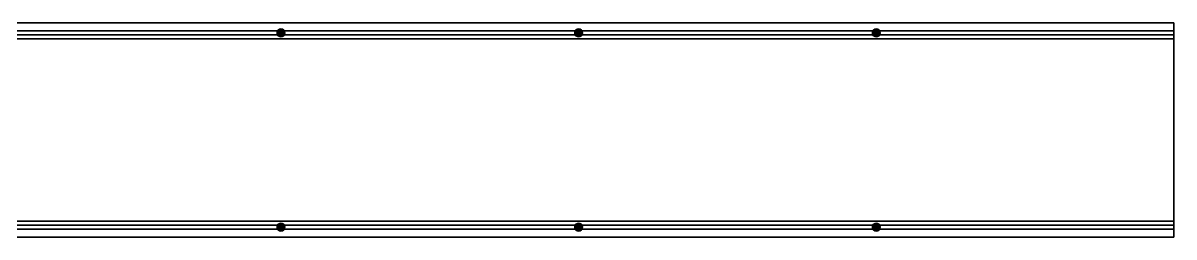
# Model space of a CAD drawing. Header units: millimetres. Extents: x -15000 to 15000, y -45082 to 2000.
# Drawn here: x 1200 to 7000, y -27974 to -26894 of the extents above; entities that cross this region are included whole.
import ezdxf

# ---------------------------------------------------------------- set-up
doc = ezdxf.new("R2010")
doc.units = ezdxf.units.MM
doc.layers.add('KORKULUK_KAPI', color=4, linetype='CONTINUOUS')
doc.layers.add('ZEMIN_PLATFORM', color=8, linetype='CONTINUOUS')

msp = doc.modelspace()

# ---------------------------------------------------------------- linework, layer by layer
at = {"layer": 'KORKULUK_KAPI'}
for p, q in [((7000, -26934, 9580), (-13000, -26934, 9580)), ((7000, -26934, 9600), (-13000, -26934, 9600)), ((-13000, -26954, 9580), (7000, -26954, 9580)), ((-13000, -26954, 9600), (7000, -26954, 9600)), ((2481.5, -26936.3, 8600), (2480, -26944, 8600)), ((2481.5, -26936.3, 9600), (2480, -26944, 9600)), ((2480, -26944, 8600), (2481.5, -26951.7, 8600)), ((2480, -26944, 9600), (2481.5, -26951.7, 9600)), ((2480, -26944, 8600), (2480, -26944, 9600)), ((2485.9, -26929.9, 8600), (2481.5, -26936.3, 8600)), ((2485.9, -26929.9, 9600), (2481.5, -26936.3, 9600)), ((2481.5, -26951.7, 8600), (2485.9, -26958.1, 8600)), ((2481.5, -26951.7, 9600), (2485.9, -26958.1, 9600)), ((2492.3, -26925.5, 8600), (2485.9, -26929.9, 8600)), ((2492.3, -26925.5, 9600), (2485.9, -26929.9, 9600)), ((2485.9, -26958.1, 8600), (2492.3, -26962.5, 8600)), ((2485.9, -26958.1, 9600), (2492.3, -26962.5, 9600)), ((2500, -26924, 8600), (2492.3, -26925.5, 8600)), ((2500, -26924, 9600), (2492.3, -26925.5, 9600)), ((2492.3, -26962.5, 8600), (2500, -26964, 8600)), ((2492.3, -26962.5, 9600), (2500, -26964, 9600)), ((2507.7, -26925.5, 8600), (2500, -26924, 8600)), ((2507.7, -26925.5, 9600), (2500, -26924, 9600)), ((2500, -26924, 8600), (2500, -26924, 9600)), ((2500, -26964, 8600), (2507.7, -26962.5, 8600)), ((2500, -26964, 9600), (2507.7, -26962.5, 9600)), ((2500, -26964, 8600), (2500, -26964, 9600)), ((2514.1, -26929.9, 8600), (2507.7, -26925.5, 8600)), ((2514.1, -26929.9, 9600), (2507.7, -26925.5, 9600)), ((2507.7, -26962.5, 8600), (2514.1, -26958.1, 8600)), ((2507.7, -26962.5, 9600), (2514.1, -26958.1, 9600)), ((2518.5, -26936.3, 8600), (2514.1, -26929.9, 8600)), ((2518.5, -26936.3, 9600), (2514.1, -26929.9, 9600)), ((2514.1, -26958.1, 8600), (2518.5, -26951.7, 8600)), ((2514.1, -26958.1, 9600), (2518.5, -26951.7, 9600)), ((2520, -26944, 8600), (2518.5, -26936.3, 8600)), ((2520, -26944, 9600), (2518.5, -26936.3, 9600)), ((2518.5, -26951.7, 8600), (2520, -26944, 8600)), ((2518.5, -26951.7, 9600), (2520, -26944, 9600)), ((2520, -26944, 8600), (2520, -26944, 9600)), ((3981.5, -26936.3, 8600), (3980, -26944, 8600)), ((3981.5, -26936.3, 9600), (3980, -26944, 9600)), ((3980, -26944, 8600), (3981.5, -26951.7, 8600)), ((3980, -26944, 9600), (3981.5, -26951.7, 9600)), ((3980, -26944, 8600), (3980, -26944, 9600)), ((3985.9, -26929.9, 8600), (3981.5, -26936.3, 8600)), ((3985.9, -26929.9, 9600), (3981.5, -26936.3, 9600)), ((3981.5, -26951.7, 8600), (3985.9, -26958.1, 8600)), ((3981.5, -26951.7, 9600), (3985.9, -26958.1, 9600)), ((3992.3, -26925.5, 8600), (3985.9, -26929.9, 8600)), ((3992.3, -26925.5, 9600), (3985.9, -26929.9, 9600)), ((3985.9, -26958.1, 8600), (3992.3, -26962.5, 8600)), ((3985.9, -26958.1, 9600), (3992.3, -26962.5, 9600)), ((4000, -26924, 8600), (3992.3, -26925.5, 8600)), ((4000, -26924, 9600), (3992.3, -26925.5, 9600)), ((3992.3, -26962.5, 8600), (4000, -26964, 8600)), ((3992.3, -26962.5, 9600), (4000, -26964, 9600)), ((4007.7, -26925.5, 8600), (4000, -26924, 8600)), ((4007.7, -26925.5, 9600), (4000, -26924, 9600)), ((4000, -26924, 8600), (4000, -26924, 9600)), ((4000, -26964, 8600), (4007.7, -26962.5, 8600)), ((4000, -26964, 9600), (4007.7, -26962.5, 9600)), ((4000, -26964, 8600), (4000, -26964, 9600)), ((4014.1, -26929.9, 8600), (4007.7, -26925.5, 8600)), ((4014.1, -26929.9, 9600), (4007.7, -26925.5, 9600)), ((4007.7, -26962.5, 8600), (4014.1, -26958.1, 8600)), ((4007.7, -26962.5, 9600), (4014.1, -26958.1, 9600)), ((4018.5, -26936.3, 8600), (4014.1, -26929.9, 8600)), ((4018.5, -26936.3, 9600), (4014.1, -26929.9, 9600)), ((4014.1, -26958.1, 8600), (4018.5, -26951.7, 8600)), ((4014.1, -26958.1, 9600), (4018.5, -26951.7, 9600)), ((4020, -26944, 8600), (4018.5, -26936.3, 8600)), ((4020, -26944, 9600), (4018.5, -26936.3, 9600)), ((4018.5, -26951.7, 8600), (4020, -26944, 8600)), ((4018.5, -26951.7, 9600), (4020, -26944, 9600)), ((4020, -26944, 8600), (4020, -26944, 9600)), ((5481.5, -26936.3, 8600), (5480, -26944, 8600)), ((5481.5, -26936.3, 9600), (5480, -26944, 9600)), ((5480, -26944, 8600), (5481.5, -26951.7, 8600)), ((5480, -26944, 9600), (5481.5, -26951.7, 9600)), ((5480, -26944, 8600), (5480, -26944, 9600)), ((5485.9, -26929.9, 8600), (5481.5, -26936.3, 8600)), ((5485.9, -26929.9, 9600), (5481.5, -26936.3, 9600)), ((5481.5, -26951.7, 8600), (5485.9, -26958.1, 8600)), ((5481.5, -26951.7, 9600), (5485.9, -26958.1, 9600)), ((5492.3, -26925.5, 8600), (5485.9, -26929.9, 8600)), ((5492.3, -26925.5, 9600), (5485.9, -26929.9, 9600)), ((5485.9, -26958.1, 8600), (5492.3, -26962.5, 8600)), ((5485.9, -26958.1, 9600), (5492.3, -26962.5, 9600)), ((5500, -26924, 8600), (5492.3, -26925.5, 8600)), ((5500, -26924, 9600), (5492.3, -26925.5, 9600)), ((5492.3, -26962.5, 8600), (5500, -26964, 8600)), ((5492.3, -26962.5, 9600), (5500, -26964, 9600)), ((5507.7, -26925.5, 8600), (5500, -26924, 8600)), ((5507.7, -26925.5, 9600), (5500, -26924, 9600)), ((5500, -26924, 8600), (5500, -26924, 9600)), ((5500, -26964, 8600), (5507.7, -26962.5, 8600)), ((5500, -26964, 9600), (5507.7, -26962.5, 9600)), ((5500, -26964, 8600), (5500, -26964, 9600)), ((5514.1, -26929.9, 8600), (5507.7, -26925.5, 8600)), ((5514.1, -26929.9, 9600), (5507.7, -26925.5, 9600)), ((5507.7, -26962.5, 8600), (5514.1, -26958.1, 8600)), ((5507.7, -26962.5, 9600), (5514.1, -26958.1, 9600)), ((5518.5, -26936.3, 8600), (5514.1, -26929.9, 8600)), ((5518.5, -26936.3, 9600), (5514.1, -26929.9, 9600)), ((5514.1, -26958.1, 8600), (5518.5, -26951.7, 8600)), ((5514.1, -26958.1, 9600), (5518.5, -26951.7, 9600)), ((5520, -26944, 8600), (5518.5, -26936.3, 8600)), ((5520, -26944, 9600), (5518.5, -26936.3, 9600)), ((5518.5, -26951.7, 8600), (5520, -26944, 8600)), ((5518.5, -26951.7, 9600), (5520, -26944, 9600)), ((5520, -26944, 8600), (5520, -26944, 9600)), ((7000, -26954, 9580), (7000, -26934, 9580)), ((7000, -26954, 9600), (7000, -26934, 9600)), ((7000, -26934, 9580), (7000, -26934, 9600)), ((7000, -26954, 9580), (7000, -26954, 9600)), ((7000, -27914, 9580), (-13000, -27914, 9580)), ((7000, -27914, 9600), (-13000, -27914, 9600)), ((-13000, -27934, 9580), (7000, -27934, 9580)), ((-13000, -27934, 9600), (7000, -27934, 9600)), ((2481.5, -27916.3, 8600), (2480, -27924, 8600)), ((2481.5, -27916.3, 9600), (2480, -27924, 9600)), ((2480, -27924, 8600), (2481.5, -27931.7, 8600)), ((2480, -27924, 9600), (2481.5, -27931.7, 9600)), ((2480, -27924, 8600), (2480, -27924, 9600)), ((2485.9, -27909.9, 8600), (2481.5, -27916.3, 8600)), ((2485.9, -27909.9, 9600), (2481.5, -27916.3, 9600)), ((2481.5, -27931.7, 8600), (2485.9, -27938.1, 8600)), ((2481.5, -27931.7, 9600), (2485.9, -27938.1, 9600)), ((2492.3, -27905.5, 8600), (2485.9, -27909.9, 8600)), ((2492.3, -27905.5, 9600), (2485.9, -27909.9, 9600)), ((2485.9, -27938.1, 8600), (2492.3, -27942.5, 8600)), ((2485.9, -27938.1, 9600), (2492.3, -27942.5, 9600)), ((2500, -27904, 8600), (2492.3, -27905.5, 8600)), ((2500, -27904, 9600), (2492.3, -27905.5, 9600)), ((2492.3, -27942.5, 8600), (2500, -27944, 8600)), ((2492.3, -27942.5, 9600), (2500, -27944, 9600)), ((2507.7, -27905.5, 8600), (2500, -27904, 8600)), ((2507.7, -27905.5, 9600), (2500, -27904, 9600)), ((2500, -27904, 8600), (2500, -27904, 9600)), ((2500, -27944, 8600), (2507.7, -27942.5, 8600)), ((2500, -27944, 9600), (2507.7, -27942.5, 9600)), ((2500, -27944, 8600), (2500, -27944, 9600)), ((2514.1, -27909.9, 8600), (2507.7, -27905.5, 8600)), ((2514.1, -27909.9, 9600), (2507.7, -27905.5, 9600)), ((2507.7, -27942.5, 8600), (2514.1, -27938.1, 8600)), ((2507.7, -27942.5, 9600), (2514.1, -27938.1, 9600)), ((2518.5, -27916.3, 8600), (2514.1, -27909.9, 8600)), ((2518.5, -27916.3, 9600), (2514.1, -27909.9, 9600)), ((2514.1, -27938.1, 8600), (2518.5, -27931.7, 8600)), ((2514.1, -27938.1, 9600), (2518.5, -27931.7, 9600)), ((2520, -27924, 8600), (2518.5, -27916.3, 8600)), ((2520, -27924, 9600), (2518.5, -27916.3, 9600)), ((2518.5, -27931.7, 8600), (2520, -27924, 8600)), ((2518.5, -27931.7, 9600), (2520, -27924, 9600)), ((2520, -27924, 8600), (2520, -27924, 9600)), ((3981.5, -27916.3, 8600), (3980, -27924, 8600)), ((3981.5, -27916.3, 9600), (3980, -27924, 9600)), ((3980, -27924, 8600), (3981.5, -27931.7, 8600)), ((3980, -27924, 9600), (3981.5, -27931.7, 9600)), ((3980, -27924, 8600), (3980, -27924, 9600)), ((3985.9, -27909.9, 8600), (3981.5, -27916.3, 8600)), ((3985.9, -27909.9, 9600), (3981.5, -27916.3, 9600)), ((3981.5, -27931.7, 8600), (3985.9, -27938.1, 8600)), ((3981.5, -27931.7, 9600), (3985.9, -27938.1, 9600)), ((3992.3, -27905.5, 8600), (3985.9, -27909.9, 8600)), ((3992.3, -27905.5, 9600), (3985.9, -27909.9, 9600)), ((3985.9, -27938.1, 8600), (3992.3, -27942.5, 8600)), ((3985.9, -27938.1, 9600), (3992.3, -27942.5, 9600)), ((4000, -27904, 8600), (3992.3, -27905.5, 8600)), ((4000, -27904, 9600), (3992.3, -27905.5, 9600)), ((3992.3, -27942.5, 8600), (4000, -27944, 8600)), ((3992.3, -27942.5, 9600), (4000, -27944, 9600)), ((4007.7, -27905.5, 8600), (4000, -27904, 8600)), ((4007.7, -27905.5, 9600), (4000, -27904, 9600)), ((4000, -27904, 8600), (4000, -27904, 9600)), ((4000, -27944, 8600), (4007.7, -27942.5, 8600)), ((4000, -27944, 9600), (4007.7, -27942.5, 9600)), ((4000, -27944, 8600), (4000, -27944, 9600)), ((4014.1, -27909.9, 8600), (4007.7, -27905.5, 8600)), ((4014.1, -27909.9, 9600), (4007.7, -27905.5, 9600)), ((4007.7, -27942.5, 8600), (4014.1, -27938.1, 8600)), ((4007.7, -27942.5, 9600), (4014.1, -27938.1, 9600)), ((4018.5, -27916.3, 8600), (4014.1, -27909.9, 8600)), ((4018.5, -27916.3, 9600), (4014.1, -27909.9, 9600)), ((4014.1, -27938.1, 8600), (4018.5, -27931.7, 8600)), ((4014.1, -27938.1, 9600), (4018.5, -27931.7, 9600)), ((4020, -27924, 8600), (4018.5, -27916.3, 8600)), ((4020, -27924, 9600), (4018.5, -27916.3, 9600)), ((4018.5, -27931.7, 8600), (4020, -27924, 8600)), ((4018.5, -27931.7, 9600), (4020, -27924, 9600)), ((4020, -27924, 8600), (4020, -27924, 9600)), ((5481.5, -27916.3, 8600), (5480, -27924, 8600)), ((5481.5, -27916.3, 9600), (5480, -27924, 9600)), ((5480, -27924, 8600), (5481.5, -27931.7, 8600)), ((5480, -27924, 9600), (5481.5, -27931.7, 9600)), ((5480, -27924, 8600), (5480, -27924, 9600)), ((5485.9, -27909.9, 8600), (5481.5, -27916.3, 8600)), ((5485.9, -27909.9, 9600), (5481.5, -27916.3, 9600)), ((5481.5, -27931.7, 8600), (5485.9, -27938.1, 8600)), ((5481.5, -27931.7, 9600), (5485.9, -27938.1, 9600)), ((5492.3, -27905.5, 8600), (5485.9, -27909.9, 8600)), ((5492.3, -27905.5, 9600), (5485.9, -27909.9, 9600)), ((5485.9, -27938.1, 8600), (5492.3, -27942.5, 8600)), ((5485.9, -27938.1, 9600), (5492.3, -27942.5, 9600)), ((5500, -27904, 8600), (5492.3, -27905.5, 8600)), ((5500, -27904, 9600), (5492.3, -27905.5, 9600)), ((5492.3, -27942.5, 8600), (5500, -27944, 8600)), ((5492.3, -27942.5, 9600), (5500, -27944, 9600)), ((5507.7, -27905.5, 8600), (5500, -27904, 8600)), ((5507.7, -27905.5, 9600), (5500, -27904, 9600)), ((5500, -27904, 8600), (5500, -27904, 9600)), ((5500, -27944, 8600), (5507.7, -27942.5, 8600)), ((5500, -27944, 9600), (5507.7, -27942.5, 9600)), ((5500, -27944, 8600), (5500, -27944, 9600)), ((5514.1, -27909.9, 8600), (5507.7, -27905.5, 8600)), ((5514.1, -27909.9, 9600), (5507.7, -27905.5, 9600)), ((5507.7, -27942.5, 8600), (5514.1, -27938.1, 8600)), ((5507.7, -27942.5, 9600), (5514.1, -27938.1, 9600)), ((5518.5, -27916.3, 8600), (5514.1, -27909.9, 8600)), ((5518.5, -27916.3, 9600), (5514.1, -27909.9, 9600)), ((5514.1, -27938.1, 8600), (5518.5, -27931.7, 8600)), ((5514.1, -27938.1, 9600), (5518.5, -27931.7, 9600)), ((5520, -27924, 8600), (5518.5, -27916.3, 8600)), ((5520, -27924, 9600), (5518.5, -27916.3, 9600)), ((5518.5, -27931.7, 8600), (5520, -27924, 8600)), ((5518.5, -27931.7, 9600), (5520, -27924, 9600)), ((5520, -27924, 8600), (5520, -27924, 9600)), ((7000, -27934, 9580), (7000, -27914, 9580)), ((7000, -27934, 9600), (7000, -27914, 9600)), ((7000, -27914, 9580), (7000, -27914, 9600)), ((7000, -27934, 9580), (7000, -27934, 9600))]:
    msp.add_line(p, q, dxfattribs=at)
for points in [[(-13000, -26954, 9580), (7000, -26954, 9580), (7000, -26934, 9580), (-13000, -26934, 9580)], [(-13000, -26954, 9600), (7000, -26954, 9600), (7000, -26934, 9600), (-13000, -26934, 9600)], [(-13000, -26934, 9580), (7000, -26934, 9580), (7000, -26934, 9600), (-13000, -26934, 9600)], [(-13000, -26954, 9580), (7000, -26954, 9580), (7000, -26954, 9600), (-13000, -26954, 9600)], [(2481.5, -26936.3, 8600), (2480, -26944, 8600), (2480, -26944, 9600), (2481.5, -26936.3, 9600)], [(2520, -26944, 8600), (2481.5, -26936.3, 8600), (2480, -26944, 8600)], [(2520, -26944, 9600), (2481.5, -26936.3, 9600), (2480, -26944, 9600)], [(2480, -26944, 8600), (2481.5, -26951.7, 8600), (2481.5, -26951.7, 9600), (2480, -26944, 9600)], [(2520, -26944, 8600), (2480, -26944, 8600), (2481.5, -26951.7, 8600)], [(2520, -26944, 9600), (2480, -26944, 9600), (2481.5, -26951.7, 9600)], [(2485.9, -26929.9, 8600), (2481.5, -26936.3, 8600), (2481.5, -26936.3, 9600), (2485.9, -26929.9, 9600)], [(2520, -26944, 8600), (2485.9, -26929.9, 8600), (2481.5, -26936.3, 8600)], [(2520, -26944, 9600), (2485.9, -26929.9, 9600), (2481.5, -26936.3, 9600)], [(2520, -26944, 8600), (2481.5, -26951.7, 8600), (2485.9, -26958.1, 8600)], [(2520, -26944, 9600), (2481.5, -26951.7, 9600), (2485.9, -26958.1, 9600)], [(2481.5, -26951.7, 8600), (2485.9, -26958.1, 8600), (2485.9, -26958.1, 9600), (2481.5, -26951.7, 9600)], [(2492.3, -26925.5, 8600), (2485.9, -26929.9, 8600), (2485.9, -26929.9, 9600), (2492.3, -26925.5, 9600)], [(2520, -26944, 8600), (2492.3, -26925.5, 8600), (2485.9, -26929.9, 8600)], [(2520, -26944, 9600), (2492.3, -26925.5, 9600), (2485.9, -26929.9, 9600)], [(2520, -26944, 8600), (2485.9, -26958.1, 8600), (2492.3, -26962.5, 8600)], [(2520, -26944, 9600), (2485.9, -26958.1, 9600), (2492.3, -26962.5, 9600)], [(2485.9, -26958.1, 8600), (2492.3, -26962.5, 8600), (2492.3, -26962.5, 9600), (2485.9, -26958.1, 9600)], [(2500, -26924, 8600), (2492.3, -26925.5, 8600), (2492.3, -26925.5, 9600), (2500, -26924, 9600)], [(2520, -26944, 8600), (2500, -26924, 8600), (2492.3, -26925.5, 8600)], [(2520, -26944, 9600), (2500, -26924, 9600), (2492.3, -26925.5, 9600)], [(2520, -26944, 8600), (2492.3, -26962.5, 8600), (2500, -26964, 8600)], [(2520, -26944, 9600), (2492.3, -26962.5, 9600), (2500, -26964, 9600)], [(2492.3, -26962.5, 8600), (2500, -26964, 8600), (2500, -26964, 9600), (2492.3, -26962.5, 9600)], [(2507.7, -26925.5, 8600), (2500, -26924, 8600), (2500, -26924, 9600), (2507.7, -26925.5, 9600)], [(2520, -26944, 8600), (2507.7, -26925.5, 8600), (2500, -26924, 8600)], [(2520, -26944, 9600), (2507.7, -26925.5, 9600), (2500, -26924, 9600)], [(2520, -26944, 8600), (2500, -26964, 8600), (2507.7, -26962.5, 8600)], [(2520, -26944, 9600), (2500, -26964, 9600), (2507.7, -26962.5, 9600)], [(2500, -26964, 8600), (2507.7, -26962.5, 8600), (2507.7, -26962.5, 9600), (2500, -26964, 9600)], [(2514.1, -26929.9, 8600), (2507.7, -26925.5, 8600), (2507.7, -26925.5, 9600), (2514.1, -26929.9, 9600)], [(2520, -26944, 8600), (2514.1, -26929.9, 8600), (2507.7, -26925.5, 8600)], [(2520, -26944, 9600), (2514.1, -26929.9, 9600), (2507.7, -26925.5, 9600)], [(2520, -26944, 8600), (2507.7, -26962.5, 8600), (2514.1, -26958.1, 8600)], [(2520, -26944, 9600), (2507.7, -26962.5, 9600), (2514.1, -26958.1, 9600)], [(2507.7, -26962.5, 8600), (2514.1, -26958.1, 8600), (2514.1, -26958.1, 9600), (2507.7, -26962.5, 9600)], [(2518.5, -26936.3, 8600), (2514.1, -26929.9, 8600), (2514.1, -26929.9, 9600), (2518.5, -26936.3, 9600)], [(2520, -26944, 8600), (2518.5, -26936.3, 8600), (2514.1, -26929.9, 8600)], [(2520, -26944, 9600), (2518.5, -26936.3, 9600), (2514.1, -26929.9, 9600)], [(2520, -26944, 8600), (2514.1, -26958.1, 8600), (2518.5, -26951.7, 8600)], [(2520, -26944, 9600), (2514.1, -26958.1, 9600), (2518.5, -26951.7, 9600)], [(2514.1, -26958.1, 8600), (2518.5, -26951.7, 8600), (2518.5, -26951.7, 9600), (2514.1, -26958.1, 9600)], [(2520, -26944, 8600), (2518.5, -26936.3, 8600), (2518.5, -26936.3, 9600), (2520, -26944, 9600)], [(2518.5, -26951.7, 8600), (2520, -26944, 8600), (2520, -26944, 9600), (2518.5, -26951.7, 9600)], [(3981.5, -26936.3, 8600), (3980, -26944, 8600), (3980, -26944, 9600), (3981.5, -26936.3, 9600)], [(4020, -26944, 8600), (3981.5, -26936.3, 8600), (3980, -26944, 8600)], [(4020, -26944, 9600), (3981.5, -26936.3, 9600), (3980, -26944, 9600)], [(3980, -26944, 8600), (3981.5, -26951.7, 8600), (3981.5, -26951.7, 9600), (3980, -26944, 9600)], [(4020, -26944, 8600), (3980, -26944, 8600), (3981.5, -26951.7, 8600)], [(4020, -26944, 9600), (3980, -26944, 9600), (3981.5, -26951.7, 9600)], [(3985.9, -26929.9, 8600), (3981.5, -26936.3, 8600), (3981.5, -26936.3, 9600), (3985.9, -26929.9, 9600)], [(4020, -26944, 8600), (3985.9, -26929.9, 8600), (3981.5, -26936.3, 8600)], [(4020, -26944, 9600), (3985.9, -26929.9, 9600), (3981.5, -26936.3, 9600)], [(4020, -26944, 8600), (3981.5, -26951.7, 8600), (3985.9, -26958.1, 8600)], [(4020, -26944, 9600), (3981.5, -26951.7, 9600), (3985.9, -26958.1, 9600)], [(3981.5, -26951.7, 8600), (3985.9, -26958.1, 8600), (3985.9, -26958.1, 9600), (3981.5, -26951.7, 9600)], [(3992.3, -26925.5, 8600), (3985.9, -26929.9, 8600), (3985.9, -26929.9, 9600), (3992.3, -26925.5, 9600)], [(4020, -26944, 8600), (3992.3, -26925.5, 8600), (3985.9, -26929.9, 8600)], [(4020, -26944, 9600), (3992.3, -26925.5, 9600), (3985.9, -26929.9, 9600)], [(4020, -26944, 8600), (3985.9, -26958.1, 8600), (3992.3, -26962.5, 8600)], [(4020, -26944, 9600), (3985.9, -26958.1, 9600), (3992.3, -26962.5, 9600)], [(3985.9, -26958.1, 8600), (3992.3, -26962.5, 8600), (3992.3, -26962.5, 9600), (3985.9, -26958.1, 9600)], [(4000, -26924, 8600), (3992.3, -26925.5, 8600), (3992.3, -26925.5, 9600), (4000, -26924, 9600)], [(4020, -26944, 8600), (4000, -26924, 8600), (3992.3, -26925.5, 8600)], [(4020, -26944, 9600), (4000, -26924, 9600), (3992.3, -26925.5, 9600)], [(4020, -26944, 8600), (3992.3, -26962.5, 8600), (4000, -26964, 8600)], [(4020, -26944, 9600), (3992.3, -26962.5, 9600), (4000, -26964, 9600)], [(3992.3, -26962.5, 8600), (4000, -26964, 8600), (4000, -26964, 9600), (3992.3, -26962.5, 9600)], [(4007.7, -26925.5, 8600), (4000, -26924, 8600), (4000, -26924, 9600), (4007.7, -26925.5, 9600)], [(4020, -26944, 8600), (4007.7, -26925.5, 8600), (4000, -26924, 8600)], [(4020, -26944, 9600), (4007.7, -26925.5, 9600), (4000, -26924, 9600)], [(4020, -26944, 8600), (4000, -26964, 8600), (4007.7, -26962.5, 8600)], [(4020, -26944, 9600), (4000, -26964, 9600), (4007.7, -26962.5, 9600)], [(4000, -26964, 8600), (4007.7, -26962.5, 8600), (4007.7, -26962.5, 9600), (4000, -26964, 9600)], [(4014.1, -26929.9, 8600), (4007.7, -26925.5, 8600), (4007.7, -26925.5, 9600), (4014.1, -26929.9, 9600)], [(4020, -26944, 8600), (4014.1, -26929.9, 8600), (4007.7, -26925.5, 8600)], [(4020, -26944, 9600), (4014.1, -26929.9, 9600), (4007.7, -26925.5, 9600)], [(4020, -26944, 8600), (4007.7, -26962.5, 8600), (4014.1, -26958.1, 8600)], [(4020, -26944, 9600), (4007.7, -26962.5, 9600), (4014.1, -26958.1, 9600)], [(4007.7, -26962.5, 8600), (4014.1, -26958.1, 8600), (4014.1, -26958.1, 9600), (4007.7, -26962.5, 9600)], [(4018.5, -26936.3, 8600), (4014.1, -26929.9, 8600), (4014.1, -26929.9, 9600), (4018.5, -26936.3, 9600)], [(4020, -26944, 8600), (4018.5, -26936.3, 8600), (4014.1, -26929.9, 8600)], [(4020, -26944, 9600), (4018.5, -26936.3, 9600), (4014.1, -26929.9, 9600)], [(4020, -26944, 8600), (4014.1, -26958.1, 8600), (4018.5, -26951.7, 8600)], [(4020, -26944, 9600), (4014.1, -26958.1, 9600), (4018.5, -26951.7, 9600)], [(4014.1, -26958.1, 8600), (4018.5, -26951.7, 8600), (4018.5, -26951.7, 9600), (4014.1, -26958.1, 9600)], [(4020, -26944, 8600), (4018.5, -26936.3, 8600), (4018.5, -26936.3, 9600), (4020, -26944, 9600)], [(4018.5, -26951.7, 8600), (4020, -26944, 8600), (4020, -26944, 9600), (4018.5, -26951.7, 9600)], [(5481.5, -26936.3, 8600), (5480, -26944, 8600), (5480, -26944, 9600), (5481.5, -26936.3, 9600)], [(5520, -26944, 8600), (5481.5, -26936.3, 8600), (5480, -26944, 8600)], [(5520, -26944, 9600), (5481.5, -26936.3, 9600), (5480, -26944, 9600)], [(5480, -26944, 8600), (5481.5, -26951.7, 8600), (5481.5, -26951.7, 9600), (5480, -26944, 9600)], [(5520, -26944, 8600), (5480, -26944, 8600), (5481.5, -26951.7, 8600)], [(5520, -26944, 9600), (5480, -26944, 9600), (5481.5, -26951.7, 9600)], [(5485.9, -26929.9, 8600), (5481.5, -26936.3, 8600), (5481.5, -26936.3, 9600), (5485.9, -26929.9, 9600)], [(5520, -26944, 8600), (5485.9, -26929.9, 8600), (5481.5, -26936.3, 8600)], [(5520, -26944, 9600), (5485.9, -26929.9, 9600), (5481.5, -26936.3, 9600)], [(5520, -26944, 8600), (5481.5, -26951.7, 8600), (5485.9, -26958.1, 8600)], [(5520, -26944, 9600), (5481.5, -26951.7, 9600), (5485.9, -26958.1, 9600)], [(5481.5, -26951.7, 8600), (5485.9, -26958.1, 8600), (5485.9, -26958.1, 9600), (5481.5, -26951.7, 9600)], [(5492.3, -26925.5, 8600), (5485.9, -26929.9, 8600), (5485.9, -26929.9, 9600), (5492.3, -26925.5, 9600)], [(5520, -26944, 8600), (5492.3, -26925.5, 8600), (5485.9, -26929.9, 8600)], [(5520, -26944, 9600), (5492.3, -26925.5, 9600), (5485.9, -26929.9, 9600)], [(5520, -26944, 8600), (5485.9, -26958.1, 8600), (5492.3, -26962.5, 8600)], [(5520, -26944, 9600), (5485.9, -26958.1, 9600), (5492.3, -26962.5, 9600)], [(5485.9, -26958.1, 8600), (5492.3, -26962.5, 8600), (5492.3, -26962.5, 9600), (5485.9, -26958.1, 9600)], [(5500, -26924, 8600), (5492.3, -26925.5, 8600), (5492.3, -26925.5, 9600), (5500, -26924, 9600)], [(5520, -26944, 8600), (5500, -26924, 8600), (5492.3, -26925.5, 8600)], [(5520, -26944, 9600), (5500, -26924, 9600), (5492.3, -26925.5, 9600)], [(5520, -26944, 8600), (5492.3, -26962.5, 8600), (5500, -26964, 8600)], [(5520, -26944, 9600), (5492.3, -26962.5, 9600), (5500, -26964, 9600)], [(5492.3, -26962.5, 8600), (5500, -26964, 8600), (5500, -26964, 9600), (5492.3, -26962.5, 9600)], [(5507.7, -26925.5, 8600), (5500, -26924, 8600), (5500, -26924, 9600), (5507.7, -26925.5, 9600)], [(5520, -26944, 8600), (5507.7, -26925.5, 8600), (5500, -26924, 8600)], [(5520, -26944, 9600), (5507.7, -26925.5, 9600), (5500, -26924, 9600)], [(5520, -26944, 8600), (5500, -26964, 8600), (5507.7, -26962.5, 8600)], [(5520, -26944, 9600), (5500, -26964, 9600), (5507.7, -26962.5, 9600)], [(5500, -26964, 8600), (5507.7, -26962.5, 8600), (5507.7, -26962.5, 9600), (5500, -26964, 9600)], [(5514.1, -26929.9, 8600), (5507.7, -26925.5, 8600), (5507.7, -26925.5, 9600), (5514.1, -26929.9, 9600)], [(5520, -26944, 8600), (5514.1, -26929.9, 8600), (5507.7, -26925.5, 8600)], [(5520, -26944, 9600), (5514.1, -26929.9, 9600), (5507.7, -26925.5, 9600)], [(5520, -26944, 8600), (5507.7, -26962.5, 8600), (5514.1, -26958.1, 8600)], [(5520, -26944, 9600), (5507.7, -26962.5, 9600), (5514.1, -26958.1, 9600)], [(5507.7, -26962.5, 8600), (5514.1, -26958.1, 8600), (5514.1, -26958.1, 9600), (5507.7, -26962.5, 9600)], [(5518.5, -26936.3, 8600), (5514.1, -26929.9, 8600), (5514.1, -26929.9, 9600), (5518.5, -26936.3, 9600)], [(5520, -26944, 8600), (5518.5, -26936.3, 8600), (5514.1, -26929.9, 8600)], [(5520, -26944, 9600), (5518.5, -26936.3, 9600), (5514.1, -26929.9, 9600)], [(5520, -26944, 8600), (5514.1, -26958.1, 8600), (5518.5, -26951.7, 8600)], [(5520, -26944, 9600), (5514.1, -26958.1, 9600), (5518.5, -26951.7, 9600)], [(5514.1, -26958.1, 8600), (5518.5, -26951.7, 8600), (5518.5, -26951.7, 9600), (5514.1, -26958.1, 9600)], [(5520, -26944, 8600), (5518.5, -26936.3, 8600), (5518.5, -26936.3, 9600), (5520, -26944, 9600)], [(5518.5, -26951.7, 8600), (5520, -26944, 8600), (5520, -26944, 9600), (5518.5, -26951.7, 9600)], [(7000, -26954, 9580), (7000, -26934, 9580), (7000, -26934, 9600), (7000, -26954, 9600)], [(-13000, -27934, 9580), (7000, -27934, 9580), (7000, -27914, 9580), (-13000, -27914, 9580)], [(-13000, -27934, 9600), (7000, -27934, 9600), (7000, -27914, 9600), (-13000, -27914, 9600)], [(-13000, -27914, 9580), (7000, -27914, 9580), (7000, -27914, 9600), (-13000, -27914, 9600)], [(-13000, -27934, 9580), (7000, -27934, 9580), (7000, -27934, 9600), (-13000, -27934, 9600)], [(2481.5, -27916.3, 8600), (2480, -27924, 8600), (2480, -27924, 9600), (2481.5, -27916.3, 9600)], [(2520, -27924, 8600), (2481.5, -27916.3, 8600), (2480, -27924, 8600)], [(2520, -27924, 9600), (2481.5, -27916.3, 9600), (2480, -27924, 9600)], [(2480, -27924, 8600), (2481.5, -27931.7, 8600), (2481.5, -27931.7, 9600), (2480, -27924, 9600)], [(2520, -27924, 8600), (2480, -27924, 8600), (2481.5, -27931.7, 8600)], [(2520, -27924, 9600), (2480, -27924, 9600), (2481.5, -27931.7, 9600)], [(2485.9, -27909.9, 8600), (2481.5, -27916.3, 8600), (2481.5, -27916.3, 9600), (2485.9, -27909.9, 9600)], [(2520, -27924, 8600), (2485.9, -27909.9, 8600), (2481.5, -27916.3, 8600)], [(2520, -27924, 9600), (2485.9, -27909.9, 9600), (2481.5, -27916.3, 9600)], [(2520, -27924, 8600), (2481.5, -27931.7, 8600), (2485.9, -27938.1, 8600)], [(2520, -27924, 9600), (2481.5, -27931.7, 9600), (2485.9, -27938.1, 9600)], [(2481.5, -27931.7, 8600), (2485.9, -27938.1, 8600), (2485.9, -27938.1, 9600), (2481.5, -27931.7, 9600)], [(2492.3, -27905.5, 8600), (2485.9, -27909.9, 8600), (2485.9, -27909.9, 9600), (2492.3, -27905.5, 9600)], [(2520, -27924, 8600), (2492.3, -27905.5, 8600), (2485.9, -27909.9, 8600)], [(2520, -27924, 9600), (2492.3, -27905.5, 9600), (2485.9, -27909.9, 9600)], [(2520, -27924, 8600), (2485.9, -27938.1, 8600), (2492.3, -27942.5, 8600)], [(2520, -27924, 9600), (2485.9, -27938.1, 9600), (2492.3, -27942.5, 9600)], [(2485.9, -27938.1, 8600), (2492.3, -27942.5, 8600), (2492.3, -27942.5, 9600), (2485.9, -27938.1, 9600)], [(2500, -27904, 8600), (2492.3, -27905.5, 8600), (2492.3, -27905.5, 9600), (2500, -27904, 9600)], [(2520, -27924, 8600), (2500, -27904, 8600), (2492.3, -27905.5, 8600)], [(2520, -27924, 9600), (2500, -27904, 9600), (2492.3, -27905.5, 9600)], [(2520, -27924, 8600), (2492.3, -27942.5, 8600), (2500, -27944, 8600)], [(2520, -27924, 9600), (2492.3, -27942.5, 9600), (2500, -27944, 9600)], [(2492.3, -27942.5, 8600), (2500, -27944, 8600), (2500, -27944, 9600), (2492.3, -27942.5, 9600)], [(2507.7, -27905.5, 8600), (2500, -27904, 8600), (2500, -27904, 9600), (2507.7, -27905.5, 9600)], [(2520, -27924, 8600), (2507.7, -27905.5, 8600), (2500, -27904, 8600)], [(2520, -27924, 9600), (2507.7, -27905.5, 9600), (2500, -27904, 9600)], [(2520, -27924, 8600), (2500, -27944, 8600), (2507.7, -27942.5, 8600)], [(2520, -27924, 9600), (2500, -27944, 9600), (2507.7, -27942.5, 9600)], [(2500, -27944, 8600), (2507.7, -27942.5, 8600), (2507.7, -27942.5, 9600), (2500, -27944, 9600)], [(2514.1, -27909.9, 8600), (2507.7, -27905.5, 8600), (2507.7, -27905.5, 9600), (2514.1, -27909.9, 9600)], [(2520, -27924, 8600), (2514.1, -27909.9, 8600), (2507.7, -27905.5, 8600)], [(2520, -27924, 9600), (2514.1, -27909.9, 9600), (2507.7, -27905.5, 9600)], [(2520, -27924, 8600), (2507.7, -27942.5, 8600), (2514.1, -27938.1, 8600)], [(2520, -27924, 9600), (2507.7, -27942.5, 9600), (2514.1, -27938.1, 9600)], [(2507.7, -27942.5, 8600), (2514.1, -27938.1, 8600), (2514.1, -27938.1, 9600), (2507.7, -27942.5, 9600)], [(2518.5, -27916.3, 8600), (2514.1, -27909.9, 8600), (2514.1, -27909.9, 9600), (2518.5, -27916.3, 9600)], [(2520, -27924, 8600), (2518.5, -27916.3, 8600), (2514.1, -27909.9, 8600)], [(2520, -27924, 9600), (2518.5, -27916.3, 9600), (2514.1, -27909.9, 9600)], [(2520, -27924, 8600), (2514.1, -27938.1, 8600), (2518.5, -27931.7, 8600)], [(2520, -27924, 9600), (2514.1, -27938.1, 9600), (2518.5, -27931.7, 9600)], [(2514.1, -27938.1, 8600), (2518.5, -27931.7, 8600), (2518.5, -27931.7, 9600), (2514.1, -27938.1, 9600)], [(2520, -27924, 8600), (2518.5, -27916.3, 8600), (2518.5, -27916.3, 9600), (2520, -27924, 9600)], [(2518.5, -27931.7, 8600), (2520, -27924, 8600), (2520, -27924, 9600), (2518.5, -27931.7, 9600)], [(3981.5, -27916.3, 8600), (3980, -27924, 8600), (3980, -27924, 9600), (3981.5, -27916.3, 9600)], [(4020, -27924, 8600), (3981.5, -27916.3, 8600), (3980, -27924, 8600)], [(4020, -27924, 9600), (3981.5, -27916.3, 9600), (3980, -27924, 9600)], [(3980, -27924, 8600), (3981.5, -27931.7, 8600), (3981.5, -27931.7, 9600), (3980, -27924, 9600)], [(4020, -27924, 8600), (3980, -27924, 8600), (3981.5, -27931.7, 8600)], [(4020, -27924, 9600), (3980, -27924, 9600), (3981.5, -27931.7, 9600)], [(3985.9, -27909.9, 8600), (3981.5, -27916.3, 8600), (3981.5, -27916.3, 9600), (3985.9, -27909.9, 9600)], [(4020, -27924, 8600), (3985.9, -27909.9, 8600), (3981.5, -27916.3, 8600)], [(4020, -27924, 9600), (3985.9, -27909.9, 9600), (3981.5, -27916.3, 9600)], [(4020, -27924, 8600), (3981.5, -27931.7, 8600), (3985.9, -27938.1, 8600)], [(4020, -27924, 9600), (3981.5, -27931.7, 9600), (3985.9, -27938.1, 9600)], [(3981.5, -27931.7, 8600), (3985.9, -27938.1, 8600), (3985.9, -27938.1, 9600), (3981.5, -27931.7, 9600)], [(3992.3, -27905.5, 8600), (3985.9, -27909.9, 8600), (3985.9, -27909.9, 9600), (3992.3, -27905.5, 9600)], [(4020, -27924, 8600), (3992.3, -27905.5, 8600), (3985.9, -27909.9, 8600)], [(4020, -27924, 9600), (3992.3, -27905.5, 9600), (3985.9, -27909.9, 9600)], [(4020, -27924, 8600), (3985.9, -27938.1, 8600), (3992.3, -27942.5, 8600)], [(4020, -27924, 9600), (3985.9, -27938.1, 9600), (3992.3, -27942.5, 9600)], [(3985.9, -27938.1, 8600), (3992.3, -27942.5, 8600), (3992.3, -27942.5, 9600), (3985.9, -27938.1, 9600)], [(4000, -27904, 8600), (3992.3, -27905.5, 8600), (3992.3, -27905.5, 9600), (4000, -27904, 9600)], [(4020, -27924, 8600), (4000, -27904, 8600), (3992.3, -27905.5, 8600)], [(4020, -27924, 9600), (4000, -27904, 9600), (3992.3, -27905.5, 9600)], [(4020, -27924, 8600), (3992.3, -27942.5, 8600), (4000, -27944, 8600)], [(4020, -27924, 9600), (3992.3, -27942.5, 9600), (4000, -27944, 9600)], [(3992.3, -27942.5, 8600), (4000, -27944, 8600), (4000, -27944, 9600), (3992.3, -27942.5, 9600)], [(4007.7, -27905.5, 8600), (4000, -27904, 8600), (4000, -27904, 9600), (4007.7, -27905.5, 9600)], [(4020, -27924, 8600), (4007.7, -27905.5, 8600), (4000, -27904, 8600)], [(4020, -27924, 9600), (4007.7, -27905.5, 9600), (4000, -27904, 9600)], [(4020, -27924, 8600), (4000, -27944, 8600), (4007.7, -27942.5, 8600)], [(4020, -27924, 9600), (4000, -27944, 9600), (4007.7, -27942.5, 9600)], [(4000, -27944, 8600), (4007.7, -27942.5, 8600), (4007.7, -27942.5, 9600), (4000, -27944, 9600)], [(4014.1, -27909.9, 8600), (4007.7, -27905.5, 8600), (4007.7, -27905.5, 9600), (4014.1, -27909.9, 9600)], [(4020, -27924, 8600), (4014.1, -27909.9, 8600), (4007.7, -27905.5, 8600)], [(4020, -27924, 9600), (4014.1, -27909.9, 9600), (4007.7, -27905.5, 9600)], [(4020, -27924, 8600), (4007.7, -27942.5, 8600), (4014.1, -27938.1, 8600)], [(4020, -27924, 9600), (4007.7, -27942.5, 9600), (4014.1, -27938.1, 9600)], [(4007.7, -27942.5, 8600), (4014.1, -27938.1, 8600), (4014.1, -27938.1, 9600), (4007.7, -27942.5, 9600)], [(4018.5, -27916.3, 8600), (4014.1, -27909.9, 8600), (4014.1, -27909.9, 9600), (4018.5, -27916.3, 9600)], [(4020, -27924, 8600), (4018.5, -27916.3, 8600), (4014.1, -27909.9, 8600)], [(4020, -27924, 9600), (4018.5, -27916.3, 9600), (4014.1, -27909.9, 9600)], [(4020, -27924, 8600), (4014.1, -27938.1, 8600), (4018.5, -27931.7, 8600)], [(4020, -27924, 9600), (4014.1, -27938.1, 9600), (4018.5, -27931.7, 9600)], [(4014.1, -27938.1, 8600), (4018.5, -27931.7, 8600), (4018.5, -27931.7, 9600), (4014.1, -27938.1, 9600)], [(4020, -27924, 8600), (4018.5, -27916.3, 8600), (4018.5, -27916.3, 9600), (4020, -27924, 9600)], [(4018.5, -27931.7, 8600), (4020, -27924, 8600), (4020, -27924, 9600), (4018.5, -27931.7, 9600)], [(5481.5, -27916.3, 8600), (5480, -27924, 8600), (5480, -27924, 9600), (5481.5, -27916.3, 9600)], [(5520, -27924, 8600), (5481.5, -27916.3, 8600), (5480, -27924, 8600)], [(5520, -27924, 9600), (5481.5, -27916.3, 9600), (5480, -27924, 9600)], [(5480, -27924, 8600), (5481.5, -27931.7, 8600), (5481.5, -27931.7, 9600), (5480, -27924, 9600)], [(5520, -27924, 8600), (5480, -27924, 8600), (5481.5, -27931.7, 8600)], [(5520, -27924, 9600), (5480, -27924, 9600), (5481.5, -27931.7, 9600)], [(5485.9, -27909.9, 8600), (5481.5, -27916.3, 8600), (5481.5, -27916.3, 9600), (5485.9, -27909.9, 9600)], [(5520, -27924, 8600), (5485.9, -27909.9, 8600), (5481.5, -27916.3, 8600)], [(5520, -27924, 9600), (5485.9, -27909.9, 9600), (5481.5, -27916.3, 9600)], [(5520, -27924, 8600), (5481.5, -27931.7, 8600), (5485.9, -27938.1, 8600)], [(5520, -27924, 9600), (5481.5, -27931.7, 9600), (5485.9, -27938.1, 9600)], [(5481.5, -27931.7, 8600), (5485.9, -27938.1, 8600), (5485.9, -27938.1, 9600), (5481.5, -27931.7, 9600)], [(5492.3, -27905.5, 8600), (5485.9, -27909.9, 8600), (5485.9, -27909.9, 9600), (5492.3, -27905.5, 9600)], [(5520, -27924, 8600), (5492.3, -27905.5, 8600), (5485.9, -27909.9, 8600)], [(5520, -27924, 9600), (5492.3, -27905.5, 9600), (5485.9, -27909.9, 9600)], [(5520, -27924, 8600), (5485.9, -27938.1, 8600), (5492.3, -27942.5, 8600)], [(5520, -27924, 9600), (5485.9, -27938.1, 9600), (5492.3, -27942.5, 9600)], [(5485.9, -27938.1, 8600), (5492.3, -27942.5, 8600), (5492.3, -27942.5, 9600), (5485.9, -27938.1, 9600)], [(5500, -27904, 8600), (5492.3, -27905.5, 8600), (5492.3, -27905.5, 9600), (5500, -27904, 9600)], [(5520, -27924, 8600), (5500, -27904, 8600), (5492.3, -27905.5, 8600)], [(5520, -27924, 9600), (5500, -27904, 9600), (5492.3, -27905.5, 9600)], [(5520, -27924, 8600), (5492.3, -27942.5, 8600), (5500, -27944, 8600)], [(5520, -27924, 9600), (5492.3, -27942.5, 9600), (5500, -27944, 9600)], [(5492.3, -27942.5, 8600), (5500, -27944, 8600), (5500, -27944, 9600), (5492.3, -27942.5, 9600)], [(5507.7, -27905.5, 8600), (5500, -27904, 8600), (5500, -27904, 9600), (5507.7, -27905.5, 9600)], [(5520, -27924, 8600), (5507.7, -27905.5, 8600), (5500, -27904, 8600)], [(5520, -27924, 9600), (5507.7, -27905.5, 9600), (5500, -27904, 9600)], [(5520, -27924, 8600), (5500, -27944, 8600), (5507.7, -27942.5, 8600)], [(5520, -27924, 9600), (5500, -27944, 9600), (5507.7, -27942.5, 9600)], [(5500, -27944, 8600), (5507.7, -27942.5, 8600), (5507.7, -27942.5, 9600), (5500, -27944, 9600)], [(5514.1, -27909.9, 8600), (5507.7, -27905.5, 8600), (5507.7, -27905.5, 9600), (5514.1, -27909.9, 9600)], [(5520, -27924, 8600), (5514.1, -27909.9, 8600), (5507.7, -27905.5, 8600)], [(5520, -27924, 9600), (5514.1, -27909.9, 9600), (5507.7, -27905.5, 9600)], [(5520, -27924, 8600), (5507.7, -27942.5, 8600), (5514.1, -27938.1, 8600)], [(5520, -27924, 9600), (5507.7, -27942.5, 9600), (5514.1, -27938.1, 9600)], [(5507.7, -27942.5, 8600), (5514.1, -27938.1, 8600), (5514.1, -27938.1, 9600), (5507.7, -27942.5, 9600)], [(5518.5, -27916.3, 8600), (5514.1, -27909.9, 8600), (5514.1, -27909.9, 9600), (5518.5, -27916.3, 9600)], [(5520, -27924, 8600), (5518.5, -27916.3, 8600), (5514.1, -27909.9, 8600)], [(5520, -27924, 9600), (5518.5, -27916.3, 9600), (5514.1, -27909.9, 9600)], [(5520, -27924, 8600), (5514.1, -27938.1, 8600), (5518.5, -27931.7, 8600)], [(5520, -27924, 9600), (5514.1, -27938.1, 9600), (5518.5, -27931.7, 9600)], [(5514.1, -27938.1, 8600), (5518.5, -27931.7, 8600), (5518.5, -27931.7, 9600), (5514.1, -27938.1, 9600)], [(5520, -27924, 8600), (5518.5, -27916.3, 8600), (5518.5, -27916.3, 9600), (5520, -27924, 9600)], [(5518.5, -27931.7, 8600), (5520, -27924, 8600), (5520, -27924, 9600), (5518.5, -27931.7, 9600)], [(7000, -27934, 9580), (7000, -27914, 9580), (7000, -27914, 9600), (7000, -27934, 9600)]]:
    msp.add_3dface(points, dxfattribs=at)
at = {"layer": 'ZEMIN_PLATFORM'}
for p, q in [((7000, -26894, 8450), (-13000, -26894, 8450)), ((7000, -26894, 8600), (-13000, -26894, 8600)), ((7000, -26974, 8450), (7000, -26894, 8450)), ((7000, -26974, 8600), (7000, -26894, 8600)), ((7000, -26894, 8450), (7000, -26894, 8600)), ((7000, -26934, 8550), (-13000, -26934, 8550)), ((7000, -26934, 8600), (-13000, -26934, 8600)), ((7000, -27934, 8550), (7000, -26934, 8550)), ((7000, -27934, 8600), (7000, -26934, 8600)), ((7000, -26934, 8550), (7000, -26934, 8600)), ((-13000, -26974, 8450), (7000, -26974, 8450)), ((-13000, -26974, 8600), (7000, -26974, 8600)), ((7000, -26974, 8450), (7000, -26974, 8600)), ((7000, -27894, 8450), (-13000, -27894, 8450)), ((7000, -27894, 8600), (-13000, -27894, 8600)), ((7000, -27974, 8450), (7000, -27894, 8450)), ((7000, -27974, 8600), (7000, -27894, 8600)), ((7000, -27894, 8450), (7000, -27894, 8600)), ((-13000, -27934, 8550), (7000, -27934, 8550)), ((-13000, -27934, 8600), (7000, -27934, 8600)), ((7000, -27934, 8550), (7000, -27934, 8600)), ((-13000, -27974, 8450), (7000, -27974, 8450)), ((-13000, -27974, 8600), (7000, -27974, 8600)), ((7000, -27974, 8450), (7000, -27974, 8600))]:
    msp.add_line(p, q, dxfattribs=at)
for points in [[(-13000, -26974, 8450), (7000, -26974, 8450), (7000, -26894, 8450), (-13000, -26894, 8450)], [(-13000, -26974, 8600), (7000, -26974, 8600), (7000, -26894, 8600), (-13000, -26894, 8600)], [(-13000, -26894, 8450), (7000, -26894, 8450), (7000, -26894, 8600), (-13000, -26894, 8600)], [(7000, -26974, 8450), (7000, -26894, 8450), (7000, -26894, 8600), (7000, -26974, 8600)], [(-13000, -27934, 8550), (7000, -27934, 8550), (7000, -26934, 8550), (-13000, -26934, 8550)], [(-13000, -27934, 8600), (7000, -27934, 8600), (7000, -26934, 8600), (-13000, -26934, 8600)], [(-13000, -26934, 8550), (7000, -26934, 8550), (7000, -26934, 8600), (-13000, -26934, 8600)], [(7000, -27934, 8550), (7000, -26934, 8550), (7000, -26934, 8600), (7000, -27934, 8600)], [(-13000, -26974, 8450), (7000, -26974, 8450), (7000, -26974, 8600), (-13000, -26974, 8600)], [(-13000, -27974, 8450), (7000, -27974, 8450), (7000, -27894, 8450), (-13000, -27894, 8450)], [(-13000, -27974, 8600), (7000, -27974, 8600), (7000, -27894, 8600), (-13000, -27894, 8600)], [(-13000, -27894, 8450), (7000, -27894, 8450), (7000, -27894, 8600), (-13000, -27894, 8600)], [(7000, -27974, 8450), (7000, -27894, 8450), (7000, -27894, 8600), (7000, -27974, 8600)], [(-13000, -27934, 8550), (7000, -27934, 8550), (7000, -27934, 8600), (-13000, -27934, 8600)], [(-13000, -27974, 8450), (7000, -27974, 8450), (7000, -27974, 8600), (-13000, -27974, 8600)]]:
    msp.add_3dface(points, dxfattribs=at)

doc.saveas('drawing.dxf')
